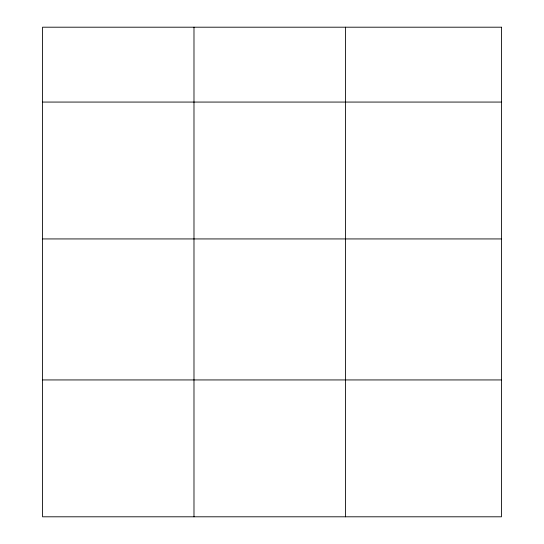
<?xml version="1.0" encoding="UTF-8"?>
<svg xmlns="http://www.w3.org/2000/svg" width="544" height="544" viewBox="0 0 544 544"><rect width="100%" height="100%" fill="white"/><g stroke="black" fill="none" stroke-linecap="round" stroke-linejoin="round"><path stroke-width="0.82" d="M42.548 102.068L501.452 102.068M42.548 238.932L501.452 238.932M42.548 379.936L501.452 379.936M345.426 27.2L345.426 516.8M193.984 27.2L193.984 516.8M501.452 27.2L42.548 27.2L42.548 516.8L501.452 516.8L501.452 27.2"/></g></svg>
